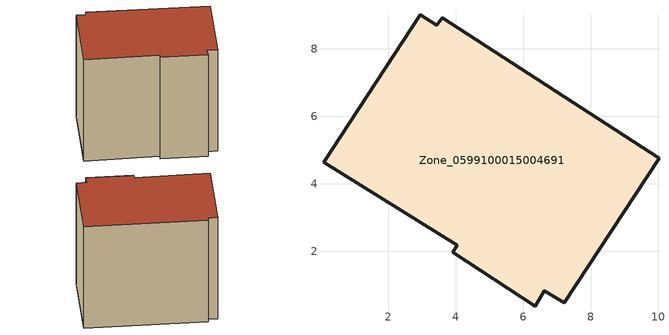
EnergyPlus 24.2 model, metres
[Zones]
Zone_0599100015004691
 floor ground (C_G): 2.94,9.02 3.44,8.71 3.6,8.92 10.03,4.76 7.22,0.47 6.63,0.82 6.36,0.36 3.91,1.97 4.04,2.17 0.07,4.64 z0.81
 wall outside (C_F): 3.91,1.97 6.36,0.36 6.63,0.82 7.22,0.47 10.03,4.76 3.6,8.92 3.44,8.71 2.94,9.02 0.07,4.64 4.04,2.17 3.91,1.97 z0.81:8.08
 roof outside (C_R): 3.44,8.71 2.94,9.02 0.07,4.64 4.04,2.17 3.91,1.97 6.36,0.36 6.63,0.82 7.22,0.47 10.03,4.76 3.6,8.92 z8.08
[BUILDING]
Pand.0599100015004691: North Axis=0; Terrain=City; Loads Convergence Tolerance Value=0.04; Temperature Convergence Tolerance Value=0.4; Solar Distribution=FullExterior; Maximum Number of Warmup Days=25; Minimum Number of Warmup Days=1
[Site:Location]
Rotterdam.The.Hague.AP_ZH_NLD Design_Conditions: Latitude=51.96; Longitude=4.45; Time Zone=1; Elevation=-4.5
[SITE:GROUNDTEMPERATURE:BUILDINGSURFACE]
18, 18, 18, 18, 18, 18, 18, 18, 18, 18, 18, 18
[MATERIAL] Thermal Absorptance=0.9; Solar Absorptance=0.7; Visible Absorptance=0.7
Name | Roughness | Thickness | Conductivity | Density | Specific Heat
G.TC.1965-1974 | MediumSmooth | 0.15 | 0.882353 | 540 | 1210
F.TC.1965-1974 | Rough | 0.3 | 0.697674 | 1920 | 840
R.TC.1965-1974 | MediumRough | 0.2 | 0.232558 | 1500 | 1000
[CONSTRUCTION]
C_G: G.TC.1965-1974
C_F: F.TC.1965-1974
C_R: R.TC.1965-1974
[ZONE]
Zone_0599100015004691: Type=1; Multiplier=1; Ceiling Height=Autocalculate; Volume=Autocalculate; Floor Area=autocalculate; Part of Total Floor Area=Yes
[ZONEINFILTRATION:DESIGNFLOWRATE]
Infil_Zone_0599100015004691: Zone or ZoneList or Space or SpaceList=Zone_0599100015004691; Schedule=AlwaysOn; Design Flow Rate Calculation Method=Flow/Area; Flow Rate per Floor Area=0.003; Constant Term Coefficient=1; Temperature Term Coefficient=0; Velocity Term Coefficient=0; Velocity Squared Term Coefficient=0
[HVACTEMPLATE:ZONE:IDEALLOADSAIRSYSTEM]
Zone_0599100015004691: Maximum Heating Supply Air Temperature=50; Minimum Cooling Supply Air Temperature=13; Maximum Heating Supply Air Humidity Ratio=0.0156; Minimum Cooling Supply Air Humidity Ratio=0.0077; Heating Limit=NoLimit; Cooling Limit=NoLimit; Dehumidification Control Type=ConstantSensibleHeatRatio; Cooling Sensible Heat Ratio=0.7; Dehumidification Setpoint=60; Humidification Control Type=None; Humidification Setpoint=30; Outdoor Air Method=None; Outdoor Air Flow Rate per Person=0.00944; Outdoor Air Flow Rate per Zone Floor Area=0; Outdoor Air Flow Rate per Zone=0; Demand Controlled Ventilation Type=None; Outdoor Air Economizer Type=NoEconomizer; Heat Recovery Type=None; Sensible Heat Recovery Effectiveness=0.7; Latent Heat Recovery Effectiveness=0.65
[ZONECONTROL:THERMOSTAT]
ThermostatControl_Zone_0599100015004691: Zone or ZoneList=Zone_0599100015004691; Control Type Schedule=DualSetpointControlType; Control 1=Thermostat_Zone_0599100015004691; Temperature Difference Between Cutout And Setpoint=0
[THERMOSTATSETPOINT:DUALSETPOINT]
Thermostat_Zone_0599100015004691: Heating Setpoint Temperature Schedule=HeatingSetpoint_Zone_0599100015004691; Cooling Setpoint Temperature Schedule=CoolingSetpoint_Zone_0599100015004691
[SCHEDULE:COMPACT]
HeatingSetpoint_Zone_0599100015004691: Through: 12/31, For: AllDays, Until: 24:00, 21
CoolingSetpoint_Zone_0599100015004691: Through: 12/31, For: AllDays, Until: 24:00, 24
DualSetpointControlType: Through: 12/31, For: AllDays, Until: 24:00, 4
AlwaysOn: Through: 12/31, For: AllDays, Until: 24:00, 1
